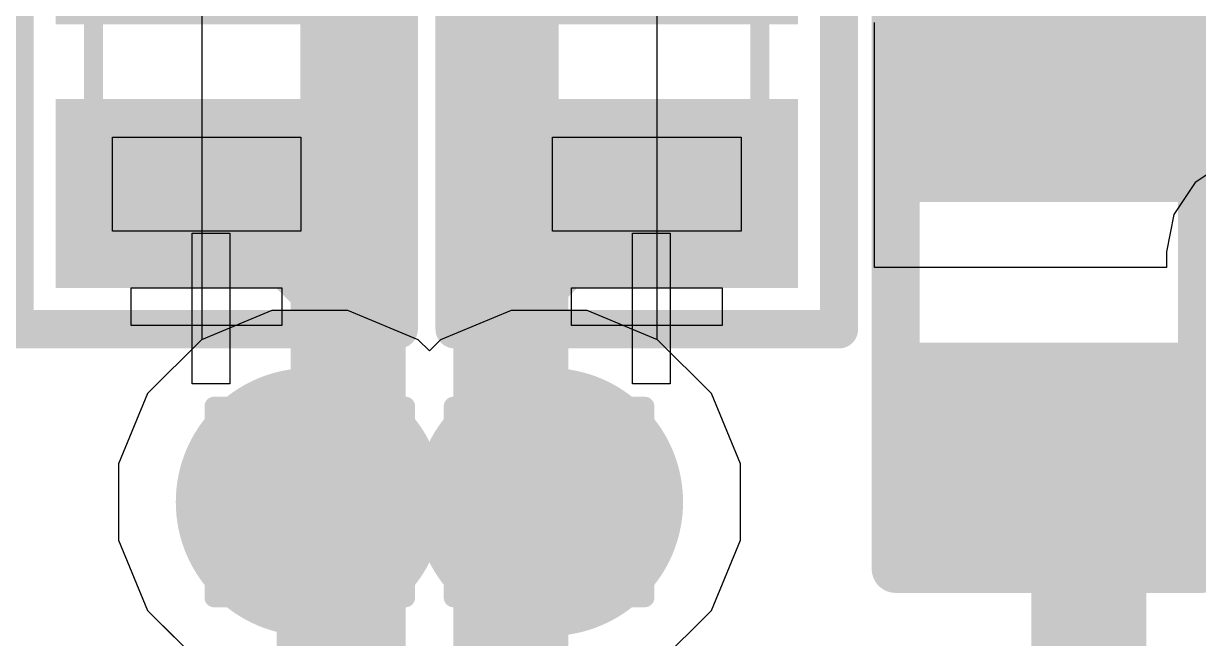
# Model space of a CAD drawing. Header units: inches. Extents: x -13 to 366, y -4 to 120.
# Drawn here: x 9.75 to 12.869, y 4.134 to 5.766 of the extents above; entities that cross this region are included whole.
import ezdxf

# ---------------------------------------------------------------- set-up
doc = ezdxf.new("R2010")
doc.units = ezdxf.units.IN
for name, color, linetype in [('Bottom Layer', 5, 'Continuous'), ('Bottom Solder', 6, 'Continuous'), ('Drill Drawing', 1, 'Continuous'), ('GND', 16, 'Continuous'), ('Mechanical 15', 56, 'Continuous'), ('Mechanical 6', 56, 'Continuous'), ('POWER', 76, 'Continuous'), ('Top Layer', 1, 'Continuous'), ('Top Overlay', 2, 'Continuous'), ('Top Paste', 8, 'Continuous'), ('Top Solder', 216, 'Continuous'), ('Via Holes', 16, 'Continuous')]:
    doc.layers.add(name, color=color, linetype=linetype)

# ---------------------------------------------------------------- blocks, each defined once
blk = doc.blocks.new('R___0402_9')
at = {"layer": 'Top Layer'}
for points in [[(-0.6985, -0.3175), (-0.6985, 0.3175), (-0.2413, 0.3175), (-0.2413, -0.3175)], [(0.2413, -0.3175), (0.2413, 0.3175), (0.6985, 0.3175), (0.6985, -0.3175)]]:
    blk.add_hatch(color=1, dxfattribs=at).paths.add_polyline_path(points)
at = {"layer": 'Top Paste'}
for points in [[(-0.6985, -0.3175), (-0.6985, 0.3175), (-0.2413, 0.3175), (-0.2413, -0.3175)], [(0.2413, -0.3175), (0.2413, 0.3175), (0.6985, 0.3175), (0.6985, -0.3175)]]:
    blk.add_hatch(color=8, dxfattribs=at).paths.add_polyline_path(points)
at = {"layer": 'Top Solder'}
for points in [[(-0.7535, -0.3725), (-0.7535, 0.3725), (-0.1863, 0.3725), (-0.1863, -0.3725)], [(0.1863, -0.3725), (0.1863, 0.3725), (0.7535, 0.3725), (0.7535, -0.3725)]]:
    blk.add_hatch(color=216, dxfattribs=at).paths.add_polyline_path(points)
at = {"layer": 'Top Overlay'}
for points in [[(-0.7874, 0.4064, 0.127, 0.127, 0), (0.7874, 0.4064, 0.127, 0.127, 0)], [(-0.7874, 0.4064, 0.127, 0.127, 0), (-0.7874, -0.4064, 0.127, 0.127, 0)], [(0.7874, 0.4064, 0.127, 0.127, 0), (0.7874, -0.4064, 0.127, 0.127, 0)], [(-0.7874, -0.4064, 0.127, 0.127, 0), (0.7874, -0.4064, 0.127, 0.127, 0)], [(-0.8128, -0.4318, 0.00323, 0.00323, 0), (0.8128, -0.4318, 0.00323, 0.00323, 0)]]:
    blk.add_lwpolyline(points, format="xyseb", dxfattribs=at)
for points in [[(-0.8191, 0.4064, 0.0635, 0.0635, 1), (-0.7556, 0.4064, 0.0635, 0.0635, 1)], [(-0.8191, 0.4064, 0.0635, 0.0635, 1), (-0.7556, 0.4064, 0.0635, 0.0635, 1)], [(0.7556, 0.4064, 0.0635, 0.0635, 1), (0.8191, 0.4064, 0.0635, 0.0635, 1)], [(0.7556, 0.4064, 0.0635, 0.0635, 1), (0.8191, 0.4064, 0.0635, 0.0635, 1)], [(-0.8191, -0.4064, 0.0635, 0.0635, 1), (-0.7556, -0.4064, 0.0635, 0.0635, 1)], [(-0.8191, -0.4064, 0.0635, 0.0635, 1), (-0.7556, -0.4064, 0.0635, 0.0635, 1)], [(0.7556, -0.4064, 0.0635, 0.0635, 1), (0.8191, -0.4064, 0.0635, 0.0635, 1)], [(0.7556, -0.4064, 0.0635, 0.0635, 1), (0.8191, -0.4064, 0.0635, 0.0635, 1)], [(-0.8136, -0.4318, 0.00161, 0.00161, 1), (-0.812, -0.4318, 0.00161, 0.00161, 1)], [(0.812, -0.4318, 0.00161, 0.00161, 1), (0.8136, -0.4318, 0.00161, 0.00161, 1)]]:
    blk.add_lwpolyline(points, format="xyseb", close=True, dxfattribs=at)
blk = doc.blocks.new('X1_DFN1006_2_L1_0_W0_6_RD_46')
at = {"layer": 'Top Layer'}
for points in [[(-0.55, 0.35), (-0.15, 0.35), (-0.15, -0.35), (-0.55, -0.35)], [(0.15, 0.35), (0.55, 0.35), (0.55, -0.35), (0.15, -0.35)]]:
    blk.add_hatch(color=1, dxfattribs=at).paths.add_polyline_path(points)
at = {"layer": 'Top Paste'}
for points in [[(-0.55, 0.35), (-0.15, 0.35), (-0.15, -0.35), (-0.55, -0.35)], [(0.15, 0.35), (0.55, 0.35), (0.55, -0.35), (0.15, -0.35)]]:
    blk.add_hatch(color=8, dxfattribs=at).paths.add_polyline_path(points)
at = {"layer": 'Top Solder'}
for points in [[(-0.6008, 0.4008), (-0.0992, 0.4008), (-0.0992, -0.4008), (-0.6008, -0.4008)], [(0.0992, 0.4008), (0.6008, 0.4008), (0.6008, -0.4008), (0.0992, -0.4008)]]:
    blk.add_hatch(color=216, dxfattribs=at).paths.add_polyline_path(points)
at = {"layer": 'Mechanical 15'}
for p, q in [((-0.4501, -0.25), (-0.4501, 0.25)), ((-0.4501, 0.25), (-0.2001, 0.25)), ((-0.2001, 0.25), (-0.2001, -0.25)), ((0.2, 0.25), (0.2, 0.25)), ((0.2, 0.25), (0.45, 0.25)), ((0.2, -0.25), (0.2, 0.25)), ((0.45, 0.25), (0.45, -0.25)), ((-0.5247, -0.24), (-0.5598, -0.2751)), ((-0.475, -0.24), (-0.5247, -0.24)), ((-0.4399, -0.2751), (-0.475, -0.24)), ((-0.5598, -0.2751), (-0.5598, -0.3)), ((-0.2001, -0.25), (-0.4501, -0.25)), ((-0.4399, -0.3), (-0.4399, -0.2751)), ((-0.2001, -0.25), (-0.2001, -0.25)), ((0.45, -0.25), (0.2, -0.25)), ((-0.5598, -0.3), (-0.5598, -0.3248)), ((-0.4399, -0.3), (-0.4399, -0.3)), ((-0.4399, -0.3248), (-0.4399, -0.3)), ((-0.5598, -0.3248), (-0.5247, -0.3599)), ((-0.475, -0.3599), (-0.4399, -0.3248)), ((-0.5247, -0.3599), (-0.475, -0.3599))]:
    blk.add_line(p, q, dxfattribs=at)
for points in [[(-0.5, -0.3, 0.0508, 0.0508, 0), (-0.5, 0.3, 0.0508, 0.0508, 0)], [(0.5, 0.3, 0.0508, 0.0508, 0), (-0.5, 0.3, 0.0508, 0.0508, 0)], [(0.5, -0.3, 0.0508, 0.0508, 0), (0.5, 0.3, 0.0508, 0.0508, 0)], [(0.5, -0.3, 0.0508, 0.0508, 0), (-0.5, -0.3, 0.0508, 0.0508, 0)]]:
    blk.add_lwpolyline(points, format="xyseb", dxfattribs=at)
for points in [[(-0.5127, 0.3, 0.0254, 0.0254, 1), (-0.4873, 0.3, 0.0254, 0.0254, 1)], [(-0.5127, 0.3, 0.0254, 0.0254, 1), (-0.4873, 0.3, 0.0254, 0.0254, 1)], [(0.4873, 0.3, 0.0254, 0.0254, 1), (0.5127, 0.3, 0.0254, 0.0254, 1)], [(0.4873, 0.3, 0.0254, 0.0254, 1), (0.5127, 0.3, 0.0254, 0.0254, 1)], [(-0.5127, -0.3, 0.0254, 0.0254, 1), (-0.4873, -0.3, 0.0254, 0.0254, 1)], [(-0.5127, -0.3, 0.0254, 0.0254, 1), (-0.4873, -0.3, 0.0254, 0.0254, 1)], [(0.4873, -0.3, 0.0254, 0.0254, 1), (0.5127, -0.3, 0.0254, 0.0254, 1)], [(0.4873, -0.3, 0.0254, 0.0254, 1), (0.5127, -0.3, 0.0254, 0.0254, 1)]]:
    blk.add_lwpolyline(points, format="xyseb", close=True, dxfattribs=at)
at = {"layer": 'Mechanical 6'}
for p, q in [((0.6, -0.2), (0.6, 0.2)), ((0.6, 0.2), (0.7, 0.2)), ((0.7, 0.2), (0.7, -0.2)), ((-0.8211, 0.0492), (-0.8211, 0.0492)), ((-0.8211, 0.0492), (-0.4212, 0.0492)), ((-0.8211, -0.0507), (-0.8211, 0.0492)), ((-0.8211, 0.0492), (-0.8211, 0.0492)), ((-0.4212, 0.0492), (-0.4212, -0.0507)), ((0.4552, 0.062), (0.4552, 0.062)), ((0.4552, 0.062), (0.8552, 0.062)), ((0.4552, -0.038), (0.4552, 0.062)), ((0.4552, 0.062), (0.4552, 0.062)), ((0.8552, 0.062), (0.8552, -0.038)), ((-0.4212, -0.0507), (-0.8211, -0.0507)), ((0.8552, -0.038), (0.4552, -0.038)), ((0.6, -0.2), (0.6, -0.2)), ((0.7, -0.2), (0.6, -0.2)), ((0.6, -0.2), (0.6, -0.2))]:
    blk.add_line(p, q, dxfattribs=at)
at = {"layer": 'Top Overlay'}
for points in [[(0.71, 0.51, 0.1016, 0.1016, 0), (-0.85, 0.51, 0.1016, 0.1016, 0)], [(-0.85, -0.51, 0.1016, 0.1016, 0), (-0.85, 0.51, 0.1016, 0.1016, 0)], [(-0.71, -0.51, 0.1016, 0.1016, 0), (-0.71, 0.51, 0.1016, 0.1016, 0)], [(0.71, -0.51, 0.1016, 0.1016, 0), (0.71, 0.51, 0.1016, 0.1016, 0)], [(0.71, -0.51, 0.1016, 0.1016, 0), (-0.85, -0.51, 0.1016, 0.1016, 0)]]:
    blk.add_lwpolyline(points, format="xyseb", dxfattribs=at)
for points in [[(-0.8754, 0.51, 0.0508, 0.0508, 1), (-0.8246, 0.51, 0.0508, 0.0508, 1)], [(-0.8754, 0.51, 0.0508, 0.0508, 1), (-0.8246, 0.51, 0.0508, 0.0508, 1)], [(-0.7354, 0.51, 0.0508, 0.0508, 1), (-0.6846, 0.51, 0.0508, 0.0508, 1)], [(0.6846, 0.51, 0.0508, 0.0508, 1), (0.7354, 0.51, 0.0508, 0.0508, 1)], [(0.6846, 0.51, 0.0508, 0.0508, 1), (0.7354, 0.51, 0.0508, 0.0508, 1)], [(-0.8754, -0.51, 0.0508, 0.0508, 1), (-0.8246, -0.51, 0.0508, 0.0508, 1)], [(-0.8754, -0.51, 0.0508, 0.0508, 1), (-0.8246, -0.51, 0.0508, 0.0508, 1)], [(-0.7354, -0.51, 0.0508, 0.0508, 1), (-0.6846, -0.51, 0.0508, 0.0508, 1)], [(0.6846, -0.51, 0.0508, 0.0508, 1), (0.7354, -0.51, 0.0508, 0.0508, 1)], [(0.6846, -0.51, 0.0508, 0.0508, 1), (0.7354, -0.51, 0.0508, 0.0508, 1)]]:
    blk.add_lwpolyline(points, format="xyseb", close=True, dxfattribs=at)
blk = doc.blocks.new('X1_DFN1006_2_L1_0_W0_6_RD_47')
at = {"layer": 'Top Layer'}
for points in [[(-0.55, 0.35), (-0.15, 0.35), (-0.15, -0.35), (-0.55, -0.35)], [(0.15, 0.35), (0.55, 0.35), (0.55, -0.35), (0.15, -0.35)]]:
    blk.add_hatch(color=1, dxfattribs=at).paths.add_polyline_path(points)
at = {"layer": 'Top Paste'}
for points in [[(-0.55, 0.35), (-0.15, 0.35), (-0.15, -0.35), (-0.55, -0.35)], [(0.15, 0.35), (0.55, 0.35), (0.55, -0.35), (0.15, -0.35)]]:
    blk.add_hatch(color=8, dxfattribs=at).paths.add_polyline_path(points)
at = {"layer": 'Top Solder'}
for points in [[(-0.6008, 0.4008), (-0.0992, 0.4008), (-0.0992, -0.4008), (-0.6008, -0.4008)], [(0.0992, 0.4008), (0.6008, 0.4008), (0.6008, -0.4008), (0.0992, -0.4008)]]:
    blk.add_hatch(color=216, dxfattribs=at).paths.add_polyline_path(points)
at = {"layer": 'Mechanical 15'}
for p, q in [((-0.4501, -0.25), (-0.4501, 0.25)), ((-0.4501, 0.25), (-0.2001, 0.25)), ((-0.2001, 0.25), (-0.2001, -0.25)), ((0.2, 0.25), (0.2, 0.25)), ((0.2, 0.25), (0.45, 0.25)), ((0.2, -0.25), (0.2, 0.25)), ((0.45, 0.25), (0.45, -0.25)), ((-0.5247, -0.24), (-0.5598, -0.2751)), ((-0.475, -0.24), (-0.5247, -0.24)), ((-0.4399, -0.2751), (-0.475, -0.24)), ((-0.5598, -0.2751), (-0.5598, -0.3)), ((-0.2001, -0.25), (-0.4501, -0.25)), ((-0.4399, -0.3), (-0.4399, -0.2751)), ((-0.2001, -0.25), (-0.2001, -0.25)), ((0.45, -0.25), (0.2, -0.25)), ((-0.5598, -0.3), (-0.5598, -0.3248)), ((-0.4399, -0.3), (-0.4399, -0.3)), ((-0.4399, -0.3248), (-0.4399, -0.3)), ((-0.5598, -0.3248), (-0.5247, -0.3599)), ((-0.475, -0.3599), (-0.4399, -0.3248)), ((-0.5247, -0.3599), (-0.475, -0.3599))]:
    blk.add_line(p, q, dxfattribs=at)
for points in [[(-0.5, -0.3, 0.0508, 0.0508, 0), (-0.5, 0.3, 0.0508, 0.0508, 0)], [(0.5, 0.3, 0.0508, 0.0508, 0), (-0.5, 0.3, 0.0508, 0.0508, 0)], [(0.5, -0.3, 0.0508, 0.0508, 0), (0.5, 0.3, 0.0508, 0.0508, 0)], [(0.5, -0.3, 0.0508, 0.0508, 0), (-0.5, -0.3, 0.0508, 0.0508, 0)]]:
    blk.add_lwpolyline(points, format="xyseb", dxfattribs=at)
for points in [[(-0.5127, 0.3, 0.0254, 0.0254, 1), (-0.4873, 0.3, 0.0254, 0.0254, 1)], [(-0.5127, 0.3, 0.0254, 0.0254, 1), (-0.4873, 0.3, 0.0254, 0.0254, 1)], [(0.4873, 0.3, 0.0254, 0.0254, 1), (0.5127, 0.3, 0.0254, 0.0254, 1)], [(0.4873, 0.3, 0.0254, 0.0254, 1), (0.5127, 0.3, 0.0254, 0.0254, 1)], [(-0.5127, -0.3, 0.0254, 0.0254, 1), (-0.4873, -0.3, 0.0254, 0.0254, 1)], [(-0.5127, -0.3, 0.0254, 0.0254, 1), (-0.4873, -0.3, 0.0254, 0.0254, 1)], [(0.4873, -0.3, 0.0254, 0.0254, 1), (0.5127, -0.3, 0.0254, 0.0254, 1)], [(0.4873, -0.3, 0.0254, 0.0254, 1), (0.5127, -0.3, 0.0254, 0.0254, 1)]]:
    blk.add_lwpolyline(points, format="xyseb", close=True, dxfattribs=at)
at = {"layer": 'Mechanical 6'}
for p, q in [((0.6, -0.2), (0.6, 0.2)), ((0.6, 0.2), (0.7, 0.2)), ((0.7, 0.2), (0.7, -0.2)), ((-0.8211, 0.0492), (-0.8211, 0.0492)), ((-0.8211, 0.0492), (-0.4212, 0.0492)), ((-0.8211, -0.0507), (-0.8211, 0.0492)), ((-0.8211, 0.0492), (-0.8211, 0.0492)), ((-0.4212, 0.0492), (-0.4212, -0.0507)), ((0.4552, 0.062), (0.4552, 0.062)), ((0.4552, 0.062), (0.8552, 0.062)), ((0.4552, -0.038), (0.4552, 0.062)), ((0.4552, 0.062), (0.4552, 0.062)), ((0.8552, 0.062), (0.8552, -0.038)), ((-0.4212, -0.0507), (-0.8211, -0.0507)), ((0.8552, -0.038), (0.4552, -0.038)), ((0.6, -0.2), (0.6, -0.2)), ((0.7, -0.2), (0.6, -0.2)), ((0.6, -0.2), (0.6, -0.2))]:
    blk.add_line(p, q, dxfattribs=at)
at = {"layer": 'Top Overlay'}
for points in [[(0.71, 0.51, 0.1016, 0.1016, 0), (-0.85, 0.51, 0.1016, 0.1016, 0)], [(-0.85, -0.51, 0.1016, 0.1016, 0), (-0.85, 0.51, 0.1016, 0.1016, 0)], [(-0.71, -0.51, 0.1016, 0.1016, 0), (-0.71, 0.51, 0.1016, 0.1016, 0)], [(0.71, -0.51, 0.1016, 0.1016, 0), (0.71, 0.51, 0.1016, 0.1016, 0)], [(0.71, -0.51, 0.1016, 0.1016, 0), (-0.85, -0.51, 0.1016, 0.1016, 0)]]:
    blk.add_lwpolyline(points, format="xyseb", dxfattribs=at)
for points in [[(-0.8754, 0.51, 0.0508, 0.0508, 1), (-0.8246, 0.51, 0.0508, 0.0508, 1)], [(-0.8754, 0.51, 0.0508, 0.0508, 1), (-0.8246, 0.51, 0.0508, 0.0508, 1)], [(-0.7354, 0.51, 0.0508, 0.0508, 1), (-0.6846, 0.51, 0.0508, 0.0508, 1)], [(0.6846, 0.51, 0.0508, 0.0508, 1), (0.7354, 0.51, 0.0508, 0.0508, 1)], [(0.6846, 0.51, 0.0508, 0.0508, 1), (0.7354, 0.51, 0.0508, 0.0508, 1)], [(-0.8754, -0.51, 0.0508, 0.0508, 1), (-0.8246, -0.51, 0.0508, 0.0508, 1)], [(-0.8754, -0.51, 0.0508, 0.0508, 1), (-0.8246, -0.51, 0.0508, 0.0508, 1)], [(-0.7354, -0.51, 0.0508, 0.0508, 1), (-0.6846, -0.51, 0.0508, 0.0508, 1)], [(0.6846, -0.51, 0.0508, 0.0508, 1), (0.7354, -0.51, 0.0508, 0.0508, 1)], [(0.6846, -0.51, 0.0508, 0.0508, 1), (0.7354, -0.51, 0.0508, 0.0508, 1)]]:
    blk.add_lwpolyline(points, format="xyseb", close=True, dxfattribs=at)

msp = doc.modelspace()

# ---------------------------------------------------------------- hatches: boundary and pattern name
at = {"layer": 'Bottom Layer'}
h = msp.add_hatch(color=5, dxfattribs=at)
edge = h.paths.add_edge_path()
edge.add_arc((10.5102, 4.4958), 0.254, 0, 360)
h = msp.add_hatch(color=5, dxfattribs=at)
edge = h.paths.add_edge_path()
edge.add_arc((11.1452, 4.4958), 0.254, 0, 360)
at = {"layer": 'Bottom Solder'}
h = msp.add_hatch(color=6, dxfattribs=at)
edge = h.paths.add_edge_path()
edge.add_arc((10.5102, 4.4958), 0.3556, 0, 360)
h = msp.add_hatch(color=6, dxfattribs=at)
edge = h.paths.add_edge_path()
edge.add_arc((11.1452, 4.4958), 0.3556, 0, 360)
at = {"layer": 'GND'}
h = msp.add_hatch(color=16, dxfattribs=at)
edge = h.paths.add_edge_path()
edge.add_arc((10.5102, 4.4958), 0.254, 0, 360)
h = msp.add_hatch(color=16, dxfattribs=at)
edge = h.paths.add_edge_path()
edge.add_arc((11.1452, 4.4958), 0.254, 0, 360)
at = {"layer": 'POWER'}
h = msp.add_hatch(color=76, dxfattribs=at)
edge = h.paths.add_edge_path()
edge.add_arc((10.5102, 4.4958), 0.254, 0, 360)
h = msp.add_hatch(color=76, dxfattribs=at)
edge = h.paths.add_edge_path()
edge.add_arc((11.1452, 4.4958), 0.254, 0, 360)
at = {"layer": 'Top Layer'}
h = msp.add_hatch(color=1, dxfattribs=at)
edge = h.paths.add_edge_path()
edge.add_arc((10.5102, 4.4958), 0.254, 0, 360)
h = msp.add_hatch(color=1, dxfattribs=at)
edge = h.paths.add_edge_path()
edge.add_arc((11.1452, 4.4958), 0.254, 0, 360)
at = {"layer": 'Top Solder'}
h = msp.add_hatch(color=216, dxfattribs=at)
edge = h.paths.add_edge_path()
edge.add_arc((10.5102, 4.4958), 0.3556, 0, 360)
h = msp.add_hatch(color=216, dxfattribs=at)
edge = h.paths.add_edge_path()
edge.add_arc((11.1452, 4.4958), 0.3556, 0, 360)
at = {"layer": 'Via Holes'}
h = msp.add_hatch(color=7, dxfattribs=at)
edge = h.paths.add_edge_path()
edge.add_arc((10.5102, 4.4958), 0.127, 0, 360)
h = msp.add_hatch(color=7, dxfattribs=at)
edge = h.paths.add_edge_path()
edge.add_arc((11.1452, 4.4958), 0.127, 0, 360)

# ---------------------------------------------------------------- linework, layer by layer
at = {"layer": 'Bottom Layer'}
for p, q in [((11.4321, 4.9268), (11.4321, 7.4107)), ((10.2234, 7.0479), (10.2234, 4.9268)), ((10.2225, 4.9265), (10.0796, 4.7836)), ((10.2234, 4.9268), (10.2225, 4.9265)), ((11.433, 4.9265), (11.4321, 4.9268)), ((11.5759, 4.7836), (11.433, 4.9265)), ((10.0796, 4.7836), (10.0022, 4.5968)), ((11.6532, 4.5968), (11.5759, 4.7836)), ((10.0022, 4.5968), (10.0022, 4.3948)), ((11.6532, 4.3948), (11.6532, 4.5968)), ((10.0022, 4.3948), (10.0796, 4.208)), ((11.5759, 4.208), (11.6532, 4.3948)), ((10.0796, 4.208), (10.1606, 4.127)), ((11.433, 4.0651), (11.5759, 4.208))]:
    msp.add_line(p, q, dxfattribs=at)
for points in [[(11.0436, 4.6524, 0.254, 0.254, 0), (11.0436, 7.4107, 0.254, 0.254, 0)], [(10.6118, 4.6524, 0.254, 0.254, 0), (10.6118, 7.2318, 0.254, 0.254, 0)], [(10.5102, 4.5508, 0.254, 0.254, 0), (10.6118, 4.6524, 0.254, 0.254, 0)], [(11.0436, 4.6524, 0.254, 0.254, 0), (11.1452, 4.5508, 0.254, 0.254, 0)], [(10.5102, 4.4958, 0.254, 0.254, 0), (10.5102, 4.5508, 0.254, 0.254, 0)], [(11.1452, 4.4958, 0.254, 0.254, 0), (11.1452, 4.5508, 0.254, 0.254, 0)], [(10.5102, 4.4958, 0.254, 0.254, 0), (10.5491, 4.4569, 0.254, 0.254, 0)], [(10.5491, 2.6226, 0.254, 0.254, 0), (10.5491, 4.4569, 0.254, 0.254, 0)]]:
    msp.add_lwpolyline(points, format="xyseb", dxfattribs=at)
for points in [[(10.5483, 4.6524, 0.127, 0.127, 1), (10.6753, 4.6524, 0.127, 0.127, 1)], [(10.5483, 4.6524, 0.127, 0.127, 1), (10.6753, 4.6524, 0.127, 0.127, 1)], [(10.9801, 4.6524, 0.127, 0.127, 1), (11.1071, 4.6524, 0.127, 0.127, 1)], [(10.9801, 4.6524, 0.127, 0.127, 1), (11.1071, 4.6524, 0.127, 0.127, 1)], [(10.4467, 4.5508, 0.127, 0.127, 1), (10.5737, 4.5508, 0.127, 0.127, 1)], [(10.4467, 4.5508, 0.127, 0.127, 1), (10.5737, 4.5508, 0.127, 0.127, 1)], [(11.0817, 4.5508, 0.127, 0.127, 1), (11.2087, 4.5508, 0.127, 0.127, 1)], [(11.0817, 4.5508, 0.127, 0.127, 1), (11.2087, 4.5508, 0.127, 0.127, 1)], [(10.4467, 4.4958, 0.127, 0.127, 1), (10.5737, 4.4958, 0.127, 0.127, 1)], [(10.4467, 4.4958, 0.127, 0.127, 1), (10.5737, 4.4958, 0.127, 0.127, 1)], [(11.0817, 4.4958, 0.127, 0.127, 1), (11.2087, 4.4958, 0.127, 0.127, 1)], [(10.4856, 4.4569, 0.127, 0.127, 1), (10.6126, 4.4569, 0.127, 0.127, 1)], [(10.4856, 4.4569, 0.127, 0.127, 1), (10.6126, 4.4569, 0.127, 0.127, 1)]]:
    msp.add_lwpolyline(points, format="xyseb", close=True, dxfattribs=at)
at = {"layer": 'Drill Drawing'}
for points in [[(10.2562, 4.6228, 0.0508, 0.0508, 0), (10.2562, 4.7498, 0.0508, 0.0508, 0)], [(10.2562, 4.7498, 0.0508, 0.0508, 0), (10.3832, 4.7498, 0.0508, 0.0508, 0)], [(10.3832, 4.7498, 0.0508, 0.0508, 0), (10.5102, 4.6228, 0.0508, 0.0508, 0)], [(10.5102, 4.6228, 0.0508, 0.0508, 0), (10.6372, 4.7498, 0.0508, 0.0508, 0)], [(10.6372, 4.7498, 0.0508, 0.0508, 0), (10.7642, 4.7498, 0.0508, 0.0508, 0)], [(10.7642, 4.6228, 0.0508, 0.0508, 0), (10.7642, 4.7498, 0.0508, 0.0508, 0)], [(10.8912, 4.6228, 0.0508, 0.0508, 0), (10.8912, 4.7498, 0.0508, 0.0508, 0)], [(10.8912, 4.7498, 0.0508, 0.0508, 0), (11.0182, 4.7498, 0.0508, 0.0508, 0)], [(11.0182, 4.7498, 0.0508, 0.0508, 0), (11.1452, 4.6228, 0.0508, 0.0508, 0)], [(11.1452, 4.6228, 0.0508, 0.0508, 0), (11.2722, 4.7498, 0.0508, 0.0508, 0)], [(11.2722, 4.7498, 0.0508, 0.0508, 0), (11.3992, 4.7498, 0.0508, 0.0508, 0)], [(11.3992, 4.6228, 0.0508, 0.0508, 0), (11.3992, 4.7498, 0.0508, 0.0508, 0)], [(10.2562, 4.6228, 0.0508, 0.0508, 0), (10.3832, 4.4958, 0.0508, 0.0508, 0)], [(10.6372, 4.4958, 0.0508, 0.0508, 0), (10.7642, 4.6228, 0.0508, 0.0508, 0)], [(10.8912, 4.6228, 0.0508, 0.0508, 0), (11.0182, 4.4958, 0.0508, 0.0508, 0)], [(11.2722, 4.4958, 0.0508, 0.0508, 0), (11.3992, 4.6228, 0.0508, 0.0508, 0)], [(10.2562, 4.3688, 0.0508, 0.0508, 0), (10.3832, 4.4958, 0.0508, 0.0508, 0)], [(10.6372, 4.4958, 0.0508, 0.0508, 0), (10.7642, 4.3688, 0.0508, 0.0508, 0)], [(10.8912, 4.3688, 0.0508, 0.0508, 0), (11.0182, 4.4958, 0.0508, 0.0508, 0)], [(11.2722, 4.4958, 0.0508, 0.0508, 0), (11.3992, 4.3688, 0.0508, 0.0508, 0)], [(10.2562, 4.2418, 0.0508, 0.0508, 0), (10.2562, 4.3688, 0.0508, 0.0508, 0)], [(10.3832, 4.2418, 0.0508, 0.0508, 0), (10.5102, 4.3688, 0.0508, 0.0508, 0)], [(10.5102, 4.3688, 0.0508, 0.0508, 0), (10.6372, 4.2418, 0.0508, 0.0508, 0)], [(10.7642, 4.2418, 0.0508, 0.0508, 0), (10.7642, 4.3688, 0.0508, 0.0508, 0)], [(10.8912, 4.2418, 0.0508, 0.0508, 0), (10.8912, 4.3688, 0.0508, 0.0508, 0)], [(11.0182, 4.2418, 0.0508, 0.0508, 0), (11.1452, 4.3688, 0.0508, 0.0508, 0)], [(11.1452, 4.3688, 0.0508, 0.0508, 0), (11.2722, 4.2418, 0.0508, 0.0508, 0)], [(11.3992, 4.2418, 0.0508, 0.0508, 0), (11.3992, 4.3688, 0.0508, 0.0508, 0)], [(10.2562, 4.2418, 0.0508, 0.0508, 0), (10.3832, 4.2418, 0.0508, 0.0508, 0)], [(10.6372, 4.2418, 0.0508, 0.0508, 0), (10.7642, 4.2418, 0.0508, 0.0508, 0)], [(10.8912, 4.2418, 0.0508, 0.0508, 0), (11.0182, 4.2418, 0.0508, 0.0508, 0)], [(11.2722, 4.2418, 0.0508, 0.0508, 0), (11.3992, 4.2418, 0.0508, 0.0508, 0)]]:
    msp.add_lwpolyline(points, format="xyseb", dxfattribs=at)
for points in [[(10.2435, 4.7498, 0.0254, 0.0254, 1), (10.2689, 4.7498, 0.0254, 0.0254, 1)], [(10.2435, 4.7498, 0.0254, 0.0254, 1), (10.2689, 4.7498, 0.0254, 0.0254, 1)], [(10.3705, 4.7498, 0.0254, 0.0254, 1), (10.3959, 4.7498, 0.0254, 0.0254, 1)], [(10.3705, 4.7498, 0.0254, 0.0254, 1), (10.3959, 4.7498, 0.0254, 0.0254, 1)], [(10.6245, 4.7498, 0.0254, 0.0254, 1), (10.6499, 4.7498, 0.0254, 0.0254, 1)], [(10.6245, 4.7498, 0.0254, 0.0254, 1), (10.6499, 4.7498, 0.0254, 0.0254, 1)], [(10.7515, 4.7498, 0.0254, 0.0254, 1), (10.7769, 4.7498, 0.0254, 0.0254, 1)], [(10.7515, 4.7498, 0.0254, 0.0254, 1), (10.7769, 4.7498, 0.0254, 0.0254, 1)], [(10.8785, 4.7498, 0.0254, 0.0254, 1), (10.9039, 4.7498, 0.0254, 0.0254, 1)], [(10.8785, 4.7498, 0.0254, 0.0254, 1), (10.9039, 4.7498, 0.0254, 0.0254, 1)], [(11.0055, 4.7498, 0.0254, 0.0254, 1), (11.0309, 4.7498, 0.0254, 0.0254, 1)], [(11.0055, 4.7498, 0.0254, 0.0254, 1), (11.0309, 4.7498, 0.0254, 0.0254, 1)], [(11.2595, 4.7498, 0.0254, 0.0254, 1), (11.2849, 4.7498, 0.0254, 0.0254, 1)], [(11.2595, 4.7498, 0.0254, 0.0254, 1), (11.2849, 4.7498, 0.0254, 0.0254, 1)], [(11.3865, 4.7498, 0.0254, 0.0254, 1), (11.4119, 4.7498, 0.0254, 0.0254, 1)], [(11.3865, 4.7498, 0.0254, 0.0254, 1), (11.4119, 4.7498, 0.0254, 0.0254, 1)], [(10.2435, 4.6228, 0.0254, 0.0254, 1), (10.2689, 4.6228, 0.0254, 0.0254, 1)], [(10.2435, 4.6228, 0.0254, 0.0254, 1), (10.2689, 4.6228, 0.0254, 0.0254, 1)], [(10.4975, 4.6228, 0.0254, 0.0254, 1), (10.5229, 4.6228, 0.0254, 0.0254, 1)], [(10.4975, 4.6228, 0.0254, 0.0254, 1), (10.5229, 4.6228, 0.0254, 0.0254, 1)], [(10.7515, 4.6228, 0.0254, 0.0254, 1), (10.7769, 4.6228, 0.0254, 0.0254, 1)], [(10.7515, 4.6228, 0.0254, 0.0254, 1), (10.7769, 4.6228, 0.0254, 0.0254, 1)], [(10.8785, 4.6228, 0.0254, 0.0254, 1), (10.9039, 4.6228, 0.0254, 0.0254, 1)], [(10.8785, 4.6228, 0.0254, 0.0254, 1), (10.9039, 4.6228, 0.0254, 0.0254, 1)], [(11.1325, 4.6228, 0.0254, 0.0254, 1), (11.1579, 4.6228, 0.0254, 0.0254, 1)], [(11.1325, 4.6228, 0.0254, 0.0254, 1), (11.1579, 4.6228, 0.0254, 0.0254, 1)], [(11.3865, 4.6228, 0.0254, 0.0254, 1), (11.4119, 4.6228, 0.0254, 0.0254, 1)], [(11.3865, 4.6228, 0.0254, 0.0254, 1), (11.4119, 4.6228, 0.0254, 0.0254, 1)], [(10.3705, 4.4958, 0.0254, 0.0254, 1), (10.3959, 4.4958, 0.0254, 0.0254, 1)], [(10.3705, 4.4958, 0.0254, 0.0254, 1), (10.3959, 4.4958, 0.0254, 0.0254, 1)], [(10.6245, 4.4958, 0.0254, 0.0254, 1), (10.6499, 4.4958, 0.0254, 0.0254, 1)], [(10.6245, 4.4958, 0.0254, 0.0254, 1), (10.6499, 4.4958, 0.0254, 0.0254, 1)], [(11.0055, 4.4958, 0.0254, 0.0254, 1), (11.0309, 4.4958, 0.0254, 0.0254, 1)], [(11.0055, 4.4958, 0.0254, 0.0254, 1), (11.0309, 4.4958, 0.0254, 0.0254, 1)], [(11.2595, 4.4958, 0.0254, 0.0254, 1), (11.2849, 4.4958, 0.0254, 0.0254, 1)], [(11.2595, 4.4958, 0.0254, 0.0254, 1), (11.2849, 4.4958, 0.0254, 0.0254, 1)], [(10.2435, 4.3688, 0.0254, 0.0254, 1), (10.2689, 4.3688, 0.0254, 0.0254, 1)], [(10.2435, 4.3688, 0.0254, 0.0254, 1), (10.2689, 4.3688, 0.0254, 0.0254, 1)], [(10.4975, 4.3688, 0.0254, 0.0254, 1), (10.5229, 4.3688, 0.0254, 0.0254, 1)], [(10.4975, 4.3688, 0.0254, 0.0254, 1), (10.5229, 4.3688, 0.0254, 0.0254, 1)], [(10.7515, 4.3688, 0.0254, 0.0254, 1), (10.7769, 4.3688, 0.0254, 0.0254, 1)], [(10.7515, 4.3688, 0.0254, 0.0254, 1), (10.7769, 4.3688, 0.0254, 0.0254, 1)], [(10.8785, 4.3688, 0.0254, 0.0254, 1), (10.9039, 4.3688, 0.0254, 0.0254, 1)], [(10.8785, 4.3688, 0.0254, 0.0254, 1), (10.9039, 4.3688, 0.0254, 0.0254, 1)], [(11.1325, 4.3688, 0.0254, 0.0254, 1), (11.1579, 4.3688, 0.0254, 0.0254, 1)], [(11.1325, 4.3688, 0.0254, 0.0254, 1), (11.1579, 4.3688, 0.0254, 0.0254, 1)], [(11.3865, 4.3688, 0.0254, 0.0254, 1), (11.4119, 4.3688, 0.0254, 0.0254, 1)], [(11.3865, 4.3688, 0.0254, 0.0254, 1), (11.4119, 4.3688, 0.0254, 0.0254, 1)], [(10.2435, 4.2418, 0.0254, 0.0254, 1), (10.2689, 4.2418, 0.0254, 0.0254, 1)], [(10.2435, 4.2418, 0.0254, 0.0254, 1), (10.2689, 4.2418, 0.0254, 0.0254, 1)], [(10.3705, 4.2418, 0.0254, 0.0254, 1), (10.3959, 4.2418, 0.0254, 0.0254, 1)], [(10.3705, 4.2418, 0.0254, 0.0254, 1), (10.3959, 4.2418, 0.0254, 0.0254, 1)], [(10.6245, 4.2418, 0.0254, 0.0254, 1), (10.6499, 4.2418, 0.0254, 0.0254, 1)], [(10.6245, 4.2418, 0.0254, 0.0254, 1), (10.6499, 4.2418, 0.0254, 0.0254, 1)], [(10.7515, 4.2418, 0.0254, 0.0254, 1), (10.7769, 4.2418, 0.0254, 0.0254, 1)], [(10.7515, 4.2418, 0.0254, 0.0254, 1), (10.7769, 4.2418, 0.0254, 0.0254, 1)], [(10.8785, 4.2418, 0.0254, 0.0254, 1), (10.9039, 4.2418, 0.0254, 0.0254, 1)], [(10.8785, 4.2418, 0.0254, 0.0254, 1), (10.9039, 4.2418, 0.0254, 0.0254, 1)], [(11.0055, 4.2418, 0.0254, 0.0254, 1), (11.0309, 4.2418, 0.0254, 0.0254, 1)], [(11.0055, 4.2418, 0.0254, 0.0254, 1), (11.0309, 4.2418, 0.0254, 0.0254, 1)], [(11.2595, 4.2418, 0.0254, 0.0254, 1), (11.2849, 4.2418, 0.0254, 0.0254, 1)], [(11.2595, 4.2418, 0.0254, 0.0254, 1), (11.2849, 4.2418, 0.0254, 0.0254, 1)], [(11.3865, 4.2418, 0.0254, 0.0254, 1), (11.4119, 4.2418, 0.0254, 0.0254, 1)], [(11.3865, 4.2418, 0.0254, 0.0254, 1), (11.4119, 4.2418, 0.0254, 0.0254, 1)]]:
    msp.add_lwpolyline(points, format="xyseb", close=True, dxfattribs=at)
at = {"layer": 'GND'}
for p, q in [((10.4092, 5.0038), (10.2225, 4.9265)), ((10.6113, 5.0038), (10.4092, 5.0038)), ((10.798, 4.9265), (10.6113, 5.0038)), ((11.0442, 5.0038), (10.8575, 4.9265)), ((11.2463, 5.0038), (11.0442, 5.0038)), ((11.433, 4.9265), (11.2463, 5.0038)), ((10.2225, 4.9265), (10.0796, 4.7836)), ((10.8277, 4.8967), (10.798, 4.9265)), ((10.8575, 4.9265), (10.8277, 4.8967)), ((11.5759, 4.7836), (11.433, 4.9265)), ((10.0796, 4.7836), (10.0022, 4.5968)), ((11.6532, 4.5968), (11.5759, 4.7836)), ((10.0022, 4.5968), (10.0022, 4.3948)), ((11.6532, 4.3948), (11.6532, 4.5968)), ((10.0022, 4.3948), (10.0796, 4.208)), ((11.5759, 4.208), (11.6532, 4.3948)), ((10.0796, 4.208), (10.2225, 4.0651)), ((11.433, 4.0651), (11.5759, 4.208))]:
    msp.add_line(p, q, dxfattribs=at)
at = {"layer": 'POWER'}
for p, q in [((10.4092, 5.0038), (10.2225, 4.9265)), ((10.6113, 5.0038), (10.4092, 5.0038)), ((10.798, 4.9265), (10.6113, 5.0038)), ((11.0442, 5.0038), (10.8575, 4.9265)), ((11.2463, 5.0038), (11.0442, 5.0038)), ((11.433, 4.9265), (11.2463, 5.0038)), ((10.2225, 4.9265), (10.0796, 4.7836)), ((10.8277, 4.8967), (10.798, 4.9265)), ((10.8575, 4.9265), (10.8277, 4.8967)), ((11.5759, 4.7836), (11.433, 4.9265)), ((10.0796, 4.7836), (10.0022, 4.5968)), ((11.6532, 4.5968), (11.5759, 4.7836)), ((10.0022, 4.5968), (10.0022, 4.3948)), ((11.6532, 4.3948), (11.6532, 4.5968)), ((10.0022, 4.3948), (10.0796, 4.208)), ((11.5759, 4.208), (11.6532, 4.3948)), ((10.0796, 4.208), (10.2225, 4.0651)), ((11.433, 4.0651), (11.5759, 4.208))]:
    msp.add_line(p, q, dxfattribs=at)
at = {"layer": 'Top Layer'}
for p, q in [((12.0086, 5.1181), (12.0086, 5.7682)), ((12.9427, 5.3988), (12.8598, 5.3434)), ((12.8598, 5.3434), (12.8036, 5.2593)), ((12.8036, 5.2593), (12.7839, 5.1602)), ((12.7839, 5.1602), (12.7839, 5.1181)), ((12.7839, 5.1181), (12.0086, 5.1181))]:
    msp.add_line(p, q, dxfattribs=at)
for points in [[(12.4714, 5.5753, 0.381, 0.381, 0), (12.4714, 6.2738, 0.381, 0.381, 0)], [(10.2362, 5.3142, 0.3048, 0.3048, 0), (10.3862, 5.3142, 0.3048, 0.3048, 0)], [(10.3862, 5.3142, 0.3048, 0.3048, 0), (10.6118, 5.0886, 0.3048, 0.3048, 0)], [(11.0436, 5.1032, 0.3048, 0.3048, 0), (11.2546, 5.3142, 0.3048, 0.3048, 0)], [(11.2546, 5.3142, 0.3048, 0.3048, 0), (11.4046, 5.3142, 0.3048, 0.3048, 0)], [(10.6118, 4.6524, 0.3048, 0.3048, 0), (10.6118, 5.0886, 0.3048, 0.3048, 0)], [(11.0436, 4.6524, 0.3048, 0.3048, 0), (11.0436, 5.1032, 0.3048, 0.3048, 0)], [(10.5102, 4.5508, 0.3048, 0.3048, 0), (10.6118, 4.6524, 0.3048, 0.3048, 0)], [(11.0436, 4.6524, 0.3048, 0.3048, 0), (11.1452, 4.5508, 0.3048, 0.3048, 0)], [(12.4333, 4.6101, 0.3048, 0.3048, 0), (12.5778, 4.4656, 0.3048, 0.3048, 0)], [(10.5102, 4.4958, 0.3048, 0.3048, 0), (10.5102, 4.5508, 0.3048, 0.3048, 0)], [(11.1452, 4.4958, 0.3048, 0.3048, 0), (11.1452, 4.5508, 0.3048, 0.3048, 0)], [(10.5102, 4.4408, 0.3048, 0.3048, 0), (10.5102, 4.4958, 0.3048, 0.3048, 0)], [(11.1452, 4.4408, 0.3048, 0.3048, 0), (11.1452, 4.4958, 0.3048, 0.3048, 0)], [(12.5778, 3.3365, 0.3048, 0.3048, 0), (12.5778, 4.4656, 0.3048, 0.3048, 0)], [(10.5102, 4.4408, 0.3048, 0.3048, 0), (10.6118, 4.3392, 0.3048, 0.3048, 0)], [(11.0436, 4.3392, 0.3048, 0.3048, 0), (11.1452, 4.4408, 0.3048, 0.3048, 0)], [(10.6118, 3.8658, 0.3048, 0.3048, 0), (10.6118, 4.3392, 0.3048, 0.3048, 0)], [(11.0436, 3.8658, 0.3048, 0.3048, 0), (11.0436, 4.3392, 0.3048, 0.3048, 0)]]:
    msp.add_lwpolyline(points, format="xyseb", dxfattribs=at)
for points in [[(12.3762, 5.5753, 0.1905, 0.1905, 1), (12.5666, 5.5753, 0.1905, 0.1905, 1)], [(10.16, 5.3142, 0.1524, 0.1524, 1), (10.3124, 5.3142, 0.1524, 0.1524, 1)], [(10.31, 5.3142, 0.1524, 0.1524, 1), (10.4624, 5.3142, 0.1524, 0.1524, 1)], [(10.31, 5.3142, 0.1524, 0.1524, 1), (10.4624, 5.3142, 0.1524, 0.1524, 1)], [(11.1784, 5.3142, 0.1524, 0.1524, 1), (11.3308, 5.3142, 0.1524, 0.1524, 1)], [(11.1784, 5.3142, 0.1524, 0.1524, 1), (11.3308, 5.3142, 0.1524, 0.1524, 1)], [(11.3284, 5.3142, 0.1524, 0.1524, 1), (11.4808, 5.3142, 0.1524, 0.1524, 1)], [(10.5356, 5.0886, 0.1524, 0.1524, 1), (10.688, 5.0886, 0.1524, 0.1524, 1)], [(10.5356, 5.0886, 0.1524, 0.1524, 1), (10.688, 5.0886, 0.1524, 0.1524, 1)], [(10.9674, 5.1032, 0.1524, 0.1524, 1), (11.1198, 5.1032, 0.1524, 0.1524, 1)], [(10.9674, 5.1032, 0.1524, 0.1524, 1), (11.1198, 5.1032, 0.1524, 0.1524, 1)], [(10.5356, 4.6524, 0.1524, 0.1524, 1), (10.688, 4.6524, 0.1524, 0.1524, 1)], [(10.5356, 4.6524, 0.1524, 0.1524, 1), (10.688, 4.6524, 0.1524, 0.1524, 1)], [(10.9674, 4.6524, 0.1524, 0.1524, 1), (11.1198, 4.6524, 0.1524, 0.1524, 1)], [(10.9674, 4.6524, 0.1524, 0.1524, 1), (11.1198, 4.6524, 0.1524, 0.1524, 1)], [(12.3571, 4.6101, 0.1524, 0.1524, 1), (12.5095, 4.6101, 0.1524, 0.1524, 1)], [(10.434, 4.5508, 0.1524, 0.1524, 1), (10.5864, 4.5508, 0.1524, 0.1524, 1)], [(10.434, 4.5508, 0.1524, 0.1524, 1), (10.5864, 4.5508, 0.1524, 0.1524, 1)], [(11.069, 4.5508, 0.1524, 0.1524, 1), (11.2214, 4.5508, 0.1524, 0.1524, 1)], [(11.069, 4.5508, 0.1524, 0.1524, 1), (11.2214, 4.5508, 0.1524, 0.1524, 1)], [(10.434, 4.4958, 0.1524, 0.1524, 1), (10.5864, 4.4958, 0.1524, 0.1524, 1)], [(10.434, 4.4958, 0.1524, 0.1524, 1), (10.5864, 4.4958, 0.1524, 0.1524, 1)], [(11.069, 4.4958, 0.1524, 0.1524, 1), (11.2214, 4.4958, 0.1524, 0.1524, 1)], [(11.069, 4.4958, 0.1524, 0.1524, 1), (11.2214, 4.4958, 0.1524, 0.1524, 1)], [(12.5016, 4.4656, 0.1524, 0.1524, 1), (12.654, 4.4656, 0.1524, 0.1524, 1)], [(12.5016, 4.4656, 0.1524, 0.1524, 1), (12.654, 4.4656, 0.1524, 0.1524, 1)], [(10.434, 4.4408, 0.1524, 0.1524, 1), (10.5864, 4.4408, 0.1524, 0.1524, 1)], [(10.434, 4.4408, 0.1524, 0.1524, 1), (10.5864, 4.4408, 0.1524, 0.1524, 1)], [(11.069, 4.4408, 0.1524, 0.1524, 1), (11.2214, 4.4408, 0.1524, 0.1524, 1)], [(11.069, 4.4408, 0.1524, 0.1524, 1), (11.2214, 4.4408, 0.1524, 0.1524, 1)], [(10.5356, 4.3392, 0.1524, 0.1524, 1), (10.688, 4.3392, 0.1524, 0.1524, 1)], [(10.5356, 4.3392, 0.1524, 0.1524, 1), (10.688, 4.3392, 0.1524, 0.1524, 1)], [(10.9674, 4.3392, 0.1524, 0.1524, 1), (11.1198, 4.3392, 0.1524, 0.1524, 1)], [(10.9674, 4.3392, 0.1524, 0.1524, 1), (11.1198, 4.3392, 0.1524, 0.1524, 1)]]:
    msp.add_lwpolyline(points, format="xyseb", close=True, dxfattribs=at)

# ---------------------------------------------------------------- block references
for name, p, rotation in [('X1_DFN1006_2_L1_0_W0_6_RD_46', (10.2362, 5.6642), 270), ('X1_DFN1006_2_L1_0_W0_6_RD_47', (11.4046, 5.6642), 270), ('R___0402_9', (12.4714, 5.1054), 90)]:
    msp.add_blockref(name, p, dxfattribs=dict(rotation=rotation))

doc.saveas('drawing.dxf')
